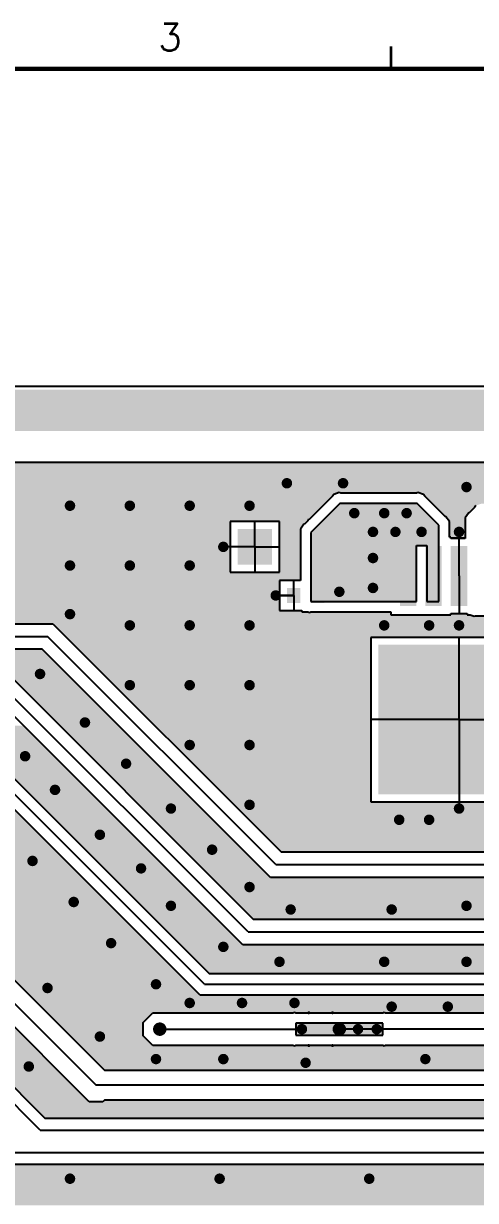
# Model space of a CAD drawing. Extents: x 295 to 953, y 10 to 290.
# Drawn here: x 597.7 to 647.5, y 160.2 to 290 of the extents above; entities that cross this region are included whole.
import ezdxf
from ezdxf.enums import TextEntityAlignment as Align

# ---------------------------------------------------------------- set-up
doc = ezdxf.new("R2010")
doc.units = 0
doc.header["$LTSCALE"] = 5
doc.header["$MEASUREMENT"] = 0
doc.layers.get('0').update_dxf_attribs({"linetype": 'CONTINUOUS', "lineweight": 25})
for name, color, linetype in [('16_COMP_GBR', 1, 'CONTINUOUS'), ('문자', 4, 'CONTINUOUS'), ('테두리', 3, 'CONTINUOUS')]:
    doc.layers.add(name, color=color, linetype=linetype)
doc.styles.get("Standard").update_dxf_attribs({"font": 'simplex.shx'})

# ---------------------------------------------------------------- blocks, each defined once
blk = doc.blocks.new('C')
at = {"layer": '테두리'}
for points, const_width in [([(161.25, 287.5), (161.25, 285)], 0.3), ([(15, 285), (15, 15), (405, 15), (405, 285), (15, 285)], 0.5)]:
    blk.add_lwpolyline(points, dxfattribs=dict(at, const_width=const_width))
at = {"layer": '문자'}
blk.add_text('3', height=3, dxfattribs=at).set_placement((136.88, 288.5), align=Align.MIDDLE)

msp = doc.modelspace()

# ---------------------------------------------------------------- linework, layer by layer
for points, const_width in [([(626.46, 239.28, 1), (627.04, 239.28, 1)], 0.577), ([(632.65, 239.28, 1), (633.23, 239.28, 1)], 0.577), ([(646.26, 238.86, 1), (646.84, 238.86, 1)], 0.577), ([(602.54, 236.8, 1), (603.12, 236.8, 1)], 0.577), ([(609.14, 236.8, 1), (609.72, 236.8, 1)], 0.577), ([(615.74, 236.8, 1), (616.32, 236.8, 1)], 0.577), ([(622.34, 236.8, 1), (622.92, 236.8, 1)], 0.577), ([(633.89, 235.98, 1), (634.47, 235.98, 1)], 0.577), ([(637.19, 235.98, 1), (637.77, 235.98, 1)], 0.577), ([(639.66, 235.98, 1), (640.24, 235.98, 1)], 0.577), ([(635.95, 233.91, 1), (636.53, 233.91, 1)], 0.577), ([(638.43, 233.91, 1), (639, 233.91, 1)], 0.577), ([(641.31, 233.91, 1), (641.89, 233.91, 1)], 0.577), ([(645.44, 233.91, 1), (646.02, 233.91, 1)], 0.577), ([(619.45, 232.26, 1), (620.03, 232.26, 1)], 0.577), ([(635.95, 231.03, 1), (636.53, 231.03, 1)], 0.577), ([(602.54, 230.2, 1), (603.12, 230.2, 1)], 0.577), ([(609.14, 230.2, 1), (609.72, 230.2, 1)], 0.577), ([(615.74, 230.2, 1), (616.32, 230.2, 1)], 0.577), ([(625.23, 226.9, 1), (625.8, 226.9, 1)], 0.577), ([(632.24, 227.31, 1), (632.82, 227.31, 1)], 0.577), ([(635.95, 227.73, 1), (636.53, 227.73, 1)], 0.577), ([(602.54, 224.84, 1), (603.12, 224.84, 1)], 0.577), ([(609.14, 223.6, 1), (609.72, 223.6, 1)], 0.577), ([(615.74, 223.6, 1), (616.32, 223.6, 1)], 0.577), ([(622.34, 223.6, 1), (622.92, 223.6, 1)], 0.577), ([(637.19, 223.6, 1), (637.77, 223.6, 1)], 0.577), ([(642.14, 223.6, 1), (642.72, 223.6, 1)], 0.577), ([(645.44, 223.6, 1), (646.02, 223.6, 1)], 0.577), ([(599.24, 218.24, 1), (599.82, 218.24, 1)], 0.577), ([(609.14, 217, 1), (609.72, 217, 1)], 0.577), ([(615.74, 217, 1), (616.32, 217, 1)], 0.577), ([(622.34, 217, 1), (622.92, 217, 1)], 0.577), ([(604.19, 212.88, 1), (604.77, 212.88, 1)], 0.577), ([(615.74, 210.4, 1), (616.32, 210.4, 1)], 0.577), ([(622.34, 210.4, 1), (622.92, 210.4, 1)], 0.577), ([(597.59, 209.16, 1), (598.17, 209.16, 1)], 0.577), ([(608.73, 208.34, 1), (609.3, 208.34, 1)], 0.577), ([(600.89, 205.45, 1), (601.47, 205.45, 1)], 0.577), ([(613.68, 203.39, 1), (614.25, 203.39, 1)], 0.577), ([(622.34, 203.8, 1), (622.92, 203.8, 1)], 0.577), ([(645.44, 203.39, 1), (646.02, 203.39, 1)], 0.577), ([(638.84, 202.15, 1), (639.42, 202.15, 1)], 0.577), ([(642.14, 202.15, 1), (642.72, 202.15, 1)], 0.577), ([(605.84, 200.5, 1), (606.42, 200.5, 1)], 0.577), ([(618.21, 198.85, 1), (618.79, 198.85, 1)], 0.577), ([(598.41, 197.61, 1), (598.99, 197.61, 1)], 0.577), ([(610.38, 196.79, 1), (610.95, 196.79, 1)], 0.577), ([(622.34, 194.73, 1), (622.92, 194.73, 1)], 0.577), ([(602.95, 193.08, 1), (603.53, 193.08, 1)], 0.577), ([(613.68, 192.66, 1), (614.25, 192.66, 1)], 0.577), ([(626.88, 192.25, 1), (627.45, 192.25, 1)], 0.577), ([(638.01, 192.25, 1), (638.59, 192.25, 1)], 0.577), ([(646.26, 192.66, 1), (646.84, 192.66, 1)], 0.577), ([(607.08, 188.54, 1), (607.65, 188.54, 1)], 0.577), ([(619.45, 188.13, 1), (620.03, 188.13, 1)], 0.577), ([(625.64, 186.48, 1), (626.22, 186.48, 1)], 0.577), ([(637.19, 186.48, 1), (637.77, 186.48, 1)], 0.577), ([(646.26, 186.48, 1), (646.84, 186.48, 1)], 0.577), ([(612.03, 184, 1), (612.6, 184, 1)], 0.577), ([(600.06, 183.59, 1), (600.64, 183.59, 1)], 0.577), ([(615.74, 181.94, 1), (616.32, 181.94, 1)], 0.577), ([(621.51, 181.94, 1), (622.09, 181.94, 1)], 0.577), ([(627.29, 181.94, 1), (627.87, 181.94, 1)], 0.577), ([(638.01, 181.53, 1), (638.59, 181.53, 1)], 0.577), ([(644.2, 181.53, 1), (644.78, 181.53, 1)], 0.577), ([(629.07, 180.86, 1), (629.24, 180.86, 1)], 0.165), ([(631.69, 180.86, 1), (631.86, 180.86, 1)], 0.165), ([(612.36, 179.05, 1), (613.1, 179.05, 1)], 0.742), ([(628.11, 179.05, 1), (628.69, 179.05, 1)], 0.577), ([(632.16, 179.05, 1), (632.9, 179.05, 1)], 0.742), ([(634.3, 179.05, 1), (634.88, 179.05, 1)], 0.577), ([(636.36, 179.05, 1), (636.94, 179.05, 1)], 0.577), ([(605.84, 178.23, 1), (606.42, 178.23, 1)], 0.577), ([(629.07, 177.24, 1), (629.24, 177.24, 1)], 0.165), ([(631.69, 177.24, 1), (631.86, 177.24, 1)], 0.165), ([(598, 174.93, 1), (598.58, 174.93, 1)], 0.577), ([(612.03, 175.75, 1), (612.6, 175.75, 1)], 0.577), ([(619.45, 175.75, 1), (620.03, 175.75, 1)], 0.577), ([(628.53, 175.34, 1), (629.1, 175.34, 1)], 0.577), ([(641.73, 175.75, 1), (642.3, 175.75, 1)], 0.577), ([(602.54, 162.55, 1), (603.12, 162.55, 1)], 0.577), ([(619.04, 162.55, 1), (619.62, 162.55, 1)], 0.577), ([(635.54, 162.55, 1), (636.12, 162.55, 1)], 0.577)]:
    msp.add_lwpolyline(points, format="xyb", close=True, dxfattribs=dict(const_width=const_width))
for points in [[(625.1, 234.24), (625.1, 230.28), (621.31, 234.24), (621.31, 230.28)], [(633.85, 234.24), (633.85, 230.28), (630.05, 234.24), (630.05, 230.28)], [(641.03, 232.35), (641.03, 225.75), (639.21, 232.35), (639.21, 225.75)], [(643.83, 232.35), (643.83, 225.75), (642.02, 232.35), (642.02, 225.75)], [(646.64, 232.35), (646.64, 225.75), (644.82, 232.35), (644.82, 225.75)], [(628.24, 227.73), (628.24, 226.08), (626.75, 227.73), (626.75, 226.08)], [(630.88, 227.73), (630.88, 226.08), (629.39, 227.73), (629.39, 226.08)], [(654.64, 221.46), (654.64, 204.96), (636.82, 221.46), (636.82, 204.96)]]:
    msp.add_solid(points)
at = {"layer": '16_COMP_GBR', "color": 7}
for p, q in [((505.48, 250), (865.18, 250)), ((734.66, 241.58), (520.49, 241.58)), ((631.77, 237.86), (629.15, 235.23)), ((631.92, 238.05), (631.77, 237.86)), ((632.53, 238.25), (631.92, 238.05)), ((632.68, 238.2), (632.53, 238.25)), ((641.03, 238.2), (632.68, 238.2)), ((641.19, 238.25), (641.03, 238.2)), ((641.8, 238.05), (641.19, 238.25)), ((641.95, 237.86), (641.8, 238.05)), ((644.2, 235.61), (641.95, 237.86)), ((632.6, 237.05), (629.39, 233.84)), ((641.12, 237.05), (632.6, 237.05)), ((643.5, 234.67), (641.12, 237.05)), ((647.45, 236.62), (646.85, 236.02)), ((647.59, 236.82), (647.45, 236.62)), ((620.48, 235.07), (620.48, 229.46)), ((625.93, 235.07), (620.48, 235.07)), ((623.21, 232.26), (623.21, 235.07)), ((625.93, 229.46), (625.93, 235.07)), ((629.06, 235.15), (628.7, 234.78)), ((629.06, 235.23), (629.06, 235.15)), ((629.15, 235.23), (629.06, 235.23)), ((644.28, 235.58), (644.2, 235.61)), ((644.66, 235.06), (644.28, 235.58)), ((644.66, 233.34), (644.66, 235.06)), ((646.77, 235.99), (646.39, 235.47)), ((646.39, 235.47), (646.39, 233.17)), ((646.85, 236.02), (646.77, 235.99)), ((628.62, 234.75), (628.24, 234.23)), ((628.24, 234.23), (628.24, 228.55)), ((628.7, 234.78), (628.62, 234.75)), ((629.39, 233.84), (629.39, 226.24)), ((643.5, 226.24), (643.5, 234.67)), ((645.73, 229.05), (645.73, 233.91)), ((644.82, 233.34), (644.66, 233.34)), ((644.82, 233.17), (644.82, 233.34)), ((646.39, 233.17), (644.82, 233.17)), ((645.73, 229.05), (645.73, 233.17)), ((623.21, 232.26), (619.74, 232.26)), ((623.21, 232.26), (620.48, 232.26)), ((623.21, 232.26), (623.21, 229.46)), ((623.21, 232.26), (625.93, 232.26)), ((641.03, 232.43), (642.18, 232.43)), ((641.03, 226.24), (641.03, 232.43)), ((642.18, 232.43), (642.18, 226.24)), ((620.48, 229.46), (625.93, 229.46)), ((625.93, 228.55), (625.93, 225.25)), ((628.24, 228.55), (625.93, 228.55)), ((627.5, 226.9), (627.5, 228.55)), ((645.73, 229.05), (645.73, 224.92)), ((625.52, 226.9), (627.5, 226.9)), ((627.5, 226.9), (625.93, 226.9)), ((627.5, 226.9), (627.5, 225.25)), ((629.39, 226.24), (641.03, 226.24)), ((642.18, 226.24), (643.5, 226.24)), ((625.93, 225.25), (628.4, 225.25)), ((628.4, 225.25), (628.4, 225.08)), ((628.4, 225.08), (629.07, 225.08)), ((629.07, 225.08), (629.23, 225.03)), ((629.23, 225.03), (629.38, 225.08)), ((629.38, 225.08), (638.22, 225.08)), ((638.22, 225.08), (638.22, 224.76)), ((638.22, 224.76), (644.82, 224.76)), ((644.82, 224.92), (646.64, 224.92)), ((644.82, 224.76), (644.82, 224.92)), ((646.64, 224.92), (646.64, 224.76)), ((646.64, 224.76), (646.97, 224.76)), ((646.97, 224.76), (647.38, 224.62)), ((647.38, 224.62), (647.53, 224.67)), ((647.53, 224.67), (649.28, 224.67)), ((548.55, 223.77), (600.93, 223.77)), ((600.93, 223.77), (626.1, 198.6)), ((547.97, 222.36), (600.35, 222.36)), ((625.52, 197.2), (600.35, 222.36)), ((635.99, 222.28), (635.99, 204.13)), ((655.46, 222.28), (635.99, 222.28)), ((645.73, 213.21), (645.73, 222.28)), ((599.77, 220.96), (547.38, 220.96)), ((624.93, 195.8), (599.77, 220.96)), ((594.75, 219.48), (623.04, 191.18)), ((622.46, 189.78), (594.17, 218.07)), ((621.88, 188.37), (593.58, 216.67)), ((645.73, 213.21), (635.99, 213.21)), ((645.73, 213.21), (645.73, 203.39)), ((645.73, 213.21), (645.73, 204.13)), ((645.73, 213.21), (655.46, 213.21)), ((591.53, 211.84), (618.17, 185.2)), ((617.68, 184), (591.03, 210.65)), ((617.18, 182.8), (590.54, 209.45)), ((576.11, 205.04), (606.63, 174.51)), ((635.99, 204.13), (655.46, 204.13)), ((575.36, 203.22), (605.72, 172.86)), ((604.96, 171.05), (574.6, 201.41)), ((626.1, 198.6), (734.66, 198.6)), ((572.19, 197.12), (600.07, 169.23)), ((625.52, 197.2), (736.48, 197.2)), ((599.53, 167.91), (571.64, 195.8)), ((681.04, 195.8), (624.93, 195.8)), ((623.04, 191.18), (678.66, 191.18)), ((622.46, 189.78), (726.58, 189.78)), ((714.04, 188.37), (621.88, 188.37)), ((618.17, 185.2), (695.03, 185.2)), ((617.68, 184), (696.05, 184)), ((695.03, 182.8), (617.18, 182.8)), ((610.91, 179.8), (611.98, 180.86)), ((611.98, 180.86), (627.42, 180.86)), ((627.42, 180.86), (627.58, 180.92)), ((627.58, 180.92), (627.73, 180.86)), ((627.73, 180.86), (629.15, 180.86)), ((629.15, 180.86), (631.78, 180.86)), ((631.78, 180.86), (637.32, 180.86)), ((637.32, 180.86), (637.48, 180.92)), ((637.48, 180.92), (637.63, 180.86)), ((637.63, 180.86), (704.23, 180.86)), ((610.91, 178.3), (610.91, 179.8)), ((627.74, 179.71), (627.74, 178.39)), ((637.31, 179.71), (627.74, 179.71)), ((637.31, 178.39), (637.31, 179.71)), ((611.98, 177.24), (610.91, 178.3)), ((612.73, 179.05), (628.4, 179.05)), ((627.74, 178.39), (637.31, 178.39)), ((634.59, 179.05), (632.53, 179.05)), ((703.48, 179.05), (634.59, 179.05)), ((627.42, 177.24), (611.98, 177.24)), ((627.58, 177.18), (627.42, 177.24)), ((627.73, 177.24), (627.58, 177.18)), ((629.15, 177.24), (627.73, 177.24)), ((631.78, 177.24), (629.15, 177.24)), ((637.32, 177.24), (631.78, 177.24)), ((637.48, 177.18), (637.32, 177.24)), ((637.63, 177.24), (637.48, 177.18)), ((704.23, 177.24), (637.63, 177.24)), ((606.63, 174.51), (714.55, 174.51)), ((715.23, 172.86), (605.72, 172.86)), ((606.47, 171.05), (604.96, 171.05)), ((606.63, 171.21), (606.47, 171.05)), ((715.92, 171.21), (606.63, 171.21)), ((600.07, 169.23), (714.13, 169.23)), ((599.53, 167.91), (715.03, 167.91)), ((596.64, 165.44), (706.78, 165.44)), ((705.21, 164.12), (596.09, 164.12))]:
    msp.add_line(p, q, dxfattribs=at)
for points in [[(505.89, 249.18), (506.3, 249.59), (865.43, 249.18), (865.01, 249.59)], [(506.3, 249.59), (506.3, 249.59), (865.01, 249.59), (506.3, 249.59)], [(505.89, 246.53), (505.89, 249.18), (868.07, 246.53), (865.43, 249.18)], [(505.89, 245.05), (505.89, 246.53), (868.07, 245.05), (868.07, 246.53)], [(505.89, 245.05), (505.89, 245.05), (517.44, 245.05), (868.07, 245.05)], [(520.49, 241.09), (520.49, 241.58), (734.66, 241.09), (734.66, 241.58)], [(520.49, 241.58), (520.49, 241.58), (734.66, 241.58), (723.86, 241.58)], [(558.04, 239.52), (556.47, 241.09), (734.66, 239.52), (734.66, 241.09)], [(559.31, 238.25), (558.04, 239.52), (687.64, 238.25), (687.64, 239.52)], [(558.04, 239.52), (558.04, 239.52), (687.64, 239.52), (701.17, 239.52)], [(559.51, 238.05), (559.31, 238.25), (631.92, 238.05), (632.53, 238.25)], [(559.7, 237.86), (559.51, 238.05), (631.77, 237.86), (631.92, 238.05)], [(560.92, 236.64), (559.7, 237.86), (630.56, 236.64), (631.77, 237.86)], [(632.68, 238.2), (632.53, 238.25), (641.03, 238.2), (641.19, 238.25)], [(641.8, 238.05), (641.19, 238.25), (687.64, 238.05), (687.64, 238.25)], [(641.95, 237.86), (641.8, 238.05), (687.64, 237.86), (687.64, 238.05)], [(642.79, 237.02), (641.95, 237.86), (687.64, 237.02), (687.64, 237.86)], [(560.92, 235.23), (560.92, 236.64), (629.15, 235.23), (630.56, 236.64)], [(630.22, 234.67), (632.6, 237.05), (643.5, 234.67), (641.12, 237.05)], [(632.6, 237.05), (632.6, 237.05), (641.12, 237.05), (632.6, 237.05)], [(642.99, 236.82), (642.79, 237.02), (647.59, 236.82), (648.2, 237.02)], [(643.18, 236.62), (642.99, 236.82), (647.45, 236.62), (647.59, 236.82)], [(643.79, 236.02), (643.18, 236.62), (646.85, 236.02), (647.45, 236.62)], [(560.92, 235.15), (560.92, 235.23), (629.06, 235.15), (629.06, 235.23)], [(560.92, 235.23), (560.92, 235.23), (629.06, 235.23), (629.15, 235.23)], [(560.92, 235.07), (560.92, 235.15), (628.98, 235.07), (629.06, 235.15)], [(560.92, 230.36), (560.92, 235.07), (620.48, 230.36), (620.48, 235.07)], [(560.92, 235.07), (560.92, 235.07), (620.48, 235.07), (625.93, 235.07)], [(625.93, 234.78), (625.93, 235.07), (628.7, 234.78), (628.98, 235.07)], [(643.81, 235.99), (643.79, 236.02), (646.77, 235.99), (646.85, 236.02)], [(644.2, 235.61), (643.81, 235.99), (646.48, 235.61), (646.77, 235.99)], [(644.28, 235.58), (644.2, 235.61), (646.47, 235.58), (646.48, 235.61)], [(644.36, 235.47), (644.28, 235.58), (646.39, 235.47), (646.47, 235.58)], [(644.66, 235.06), (644.36, 235.47), (646.39, 235.06), (646.39, 235.47)], [(644.66, 233.34), (644.66, 235.06), (646.39, 233.34), (646.39, 235.06)], [(625.93, 234.75), (625.93, 234.78), (628.62, 234.75), (628.7, 234.78)], [(625.93, 234.23), (625.93, 234.75), (628.24, 234.23), (628.62, 234.75)], [(625.93, 229.46), (625.93, 234.23), (628.24, 229.46), (628.24, 234.23)], [(629.39, 233.84), (630.22, 234.67), (643.5, 233.84), (643.5, 234.67)], [(629.39, 232.43), (629.39, 233.84), (643.5, 232.43), (643.5, 233.84)], [(644.82, 233.17), (644.82, 233.34), (646.39, 233.17), (646.39, 233.34)], [(629.39, 226.24), (629.39, 232.43), (641.03, 226.24), (641.03, 232.43)], [(629.39, 232.43), (629.39, 232.43), (641.03, 232.43), (642.18, 232.43)], [(642.18, 226.24), (642.18, 232.43), (643.5, 226.24), (643.5, 232.43)], [(560.02, 229.46), (560.92, 230.36), (620.48, 229.46), (620.48, 230.36)], [(556.47, 225.91), (559.11, 228.55), (625.93, 225.91), (625.93, 228.55)], [(559.11, 228.55), (560.02, 229.46), (628.24, 228.55), (628.24, 229.46)], [(559.11, 228.55), (559.11, 228.55), (625.93, 228.55), (628.24, 228.55)], [(547.06, 225.25), (546.4, 225.91), (625.93, 225.25), (625.93, 225.91)], [(547.23, 225.08), (547.06, 225.25), (628.4, 225.08), (628.4, 225.25)], [(547.06, 225.25), (547.06, 225.25), (628.4, 225.25), (625.93, 225.25)], [(547.28, 225.03), (547.23, 225.08), (629.23, 225.03), (629.07, 225.08)], [(547.56, 224.76), (547.28, 225.03), (638.22, 224.76), (638.22, 225.03)], [(547.69, 224.62), (547.56, 224.76), (647.38, 224.62), (646.97, 224.76)], [(629.23, 225.03), (629.38, 225.08), (638.22, 225.03), (638.22, 225.08)], [(629.38, 225.08), (629.38, 225.08), (638.22, 225.08), (629.38, 225.08)], [(644.82, 224.76), (644.82, 224.92), (646.64, 224.76), (646.64, 224.92)], [(644.82, 224.92), (644.82, 224.92), (646.64, 224.92), (644.82, 224.92)], [(647.38, 224.62), (647.53, 224.67), (649.44, 224.62), (649.28, 224.67)], [(547.8, 224.51), (547.69, 224.62), (666.35, 224.51), (666.7, 224.62)], [(548.55, 223.77), (547.8, 224.51), (665.78, 223.77), (665.78, 224.51)], [(547.8, 224.51), (547.8, 224.51), (665.78, 224.51), (666.35, 224.51)], [(601.1, 223.6), (600.93, 223.77), (665.78, 223.6), (665.78, 223.77)], [(602.42, 222.28), (601.1, 223.6), (657.77, 222.28), (657.77, 223.6)], [(601.1, 223.6), (601.1, 223.6), (657.77, 223.6), (663.38, 223.6)], [(620.57, 204.13), (602.42, 222.28), (635.99, 204.13), (635.99, 222.28)], [(602.42, 222.28), (602.42, 222.28), (635.99, 222.28), (655.46, 222.28)], [(542.36, 219.97), (542.36, 220.96), (600.76, 219.97), (599.77, 220.96)], [(542.36, 220.96), (542.36, 220.96), (599.77, 220.96), (547.38, 220.96)], [(551.18, 219.48), (551.18, 219.97), (601.26, 219.48), (600.76, 219.97)], [(618.42, 195.8), (594.75, 219.48), (624.93, 195.8), (601.26, 219.48)], [(551.18, 211.84), (551.18, 212.55), (598.41, 211.84), (597.71, 212.55)], [(615, 188.37), (591.53, 211.84), (621.88, 188.37), (598.41, 211.84)], [(598.34, 182.8), (576.11, 205.04), (617.18, 182.8), (594.95, 205.04)], [(623.87, 200.83), (620.57, 204.13), (702.41, 200.83), (702.41, 204.13)], [(626.1, 198.6), (623.87, 200.83), (734.66, 198.6), (734.66, 200.83)], [(598.26, 171.05), (572.19, 197.12), (604.96, 171.05), (578.89, 197.12)], [(620.67, 193.56), (618.42, 195.8), (681.04, 193.56), (681.04, 195.8)], [(618.42, 195.8), (618.42, 195.8), (681.04, 195.8), (624.93, 195.8)], [(623.04, 191.18), (620.67, 193.56), (678.66, 191.18), (681.04, 193.56)], [(617.8, 185.57), (615, 188.37), (714.04, 185.57), (714.04, 188.37)], [(615, 188.37), (615, 188.37), (714.04, 188.37), (621.88, 188.37)], [(618.17, 185.2), (617.8, 185.57), (695.03, 185.2), (695.4, 185.57)], [(617.8, 185.57), (617.8, 185.57), (695.4, 185.57), (696.7, 185.57)], [(598.71, 182.43), (598.34, 182.8), (695.4, 182.43), (695.03, 182.8)], [(598.34, 182.8), (598.34, 182.8), (695.03, 182.8), (617.18, 182.8)], [(600.23, 180.92), (598.71, 182.43), (709.61, 180.92), (711.13, 182.43)], [(600.28, 180.86), (600.23, 180.92), (627.42, 180.86), (627.58, 180.92)], [(600.28, 180.86), (600.28, 180.86), (611.98, 180.86), (627.42, 180.86)], [(601.34, 179.8), (600.28, 180.86), (610.91, 179.8), (611.98, 180.86)], [(627.73, 180.86), (627.58, 180.92), (637.32, 180.86), (637.48, 180.92)], [(637.63, 180.86), (637.48, 180.92), (709.56, 180.86), (709.61, 180.92)], [(602.85, 178.3), (601.34, 179.8), (610.91, 178.3), (610.91, 179.8)], [(627.74, 178.39), (627.74, 179.71), (637.31, 178.39), (637.31, 179.71)], [(627.74, 179.71), (627.74, 179.71), (637.31, 179.71), (627.74, 179.71)], [(603.91, 177.24), (602.85, 178.3), (611.98, 177.24), (610.91, 178.3)], [(603.96, 177.18), (603.91, 177.24), (627.58, 177.18), (627.42, 177.24)], [(606.63, 174.51), (603.96, 177.18), (714.55, 174.51), (717.22, 177.18)], [(627.58, 177.18), (627.73, 177.24), (637.48, 177.18), (637.32, 177.24)], [(637.48, 177.18), (637.63, 177.24), (717.22, 177.18), (717.27, 177.24)], [(599.5, 169.81), (598.26, 171.05), (727.11, 169.81), (727.11, 171.05)], [(606.47, 171.05), (606.63, 171.21), (727.11, 171.05), (727.11, 171.21)], [(599.83, 169.48), (599.5, 169.81), (727.44, 169.48), (727.11, 169.81)], [(600.07, 169.23), (599.83, 169.48), (714.13, 169.23), (714.38, 169.48)], [(599.83, 169.48), (599.83, 169.48), (714.38, 169.48), (715.68, 169.48)], [(594.49, 163.55), (593.93, 164.12), (705.21, 163.55), (705.21, 164.12)], [(593.93, 164.12), (593.93, 164.12), (705.21, 164.12), (596.09, 164.12)], [(594.74, 163.3), (594.49, 163.55), (705.46, 163.3), (705.21, 163.55)], [(594.74, 163.29), (594.74, 163.3), (705.47, 163.29), (705.46, 163.3)], [(594.74, 162.38), (594.74, 163.29), (694.49, 162.38), (695.4, 163.29)], [(594.74, 163.29), (594.74, 163.29), (695.4, 163.29), (696.7, 163.29)], [(594.74, 161.8), (594.74, 162.38), (694.49, 161.8), (694.49, 162.38)], [(593.68, 160.74), (594.02, 161.08), (694.83, 160.74), (694.49, 161.08)], [(594.02, 161.08), (594.74, 161.8), (694.49, 161.08), (694.49, 161.8)], [(581.02, 159.62), (581.55, 160.16), (696.46, 159.62), (695.93, 160.16)], [(581.55, 160.16), (582.13, 160.74), (695.4, 160.16), (694.83, 160.74)], [(581.55, 160.16), (581.55, 160.16), (695.93, 160.16), (695.4, 160.16)]]:
    msp.add_solid(points, dxfattribs=at)

# ---------------------------------------------------------------- block references
msp.add_blockref('C', (476.98, 0))

doc.saveas('drawing.dxf')
